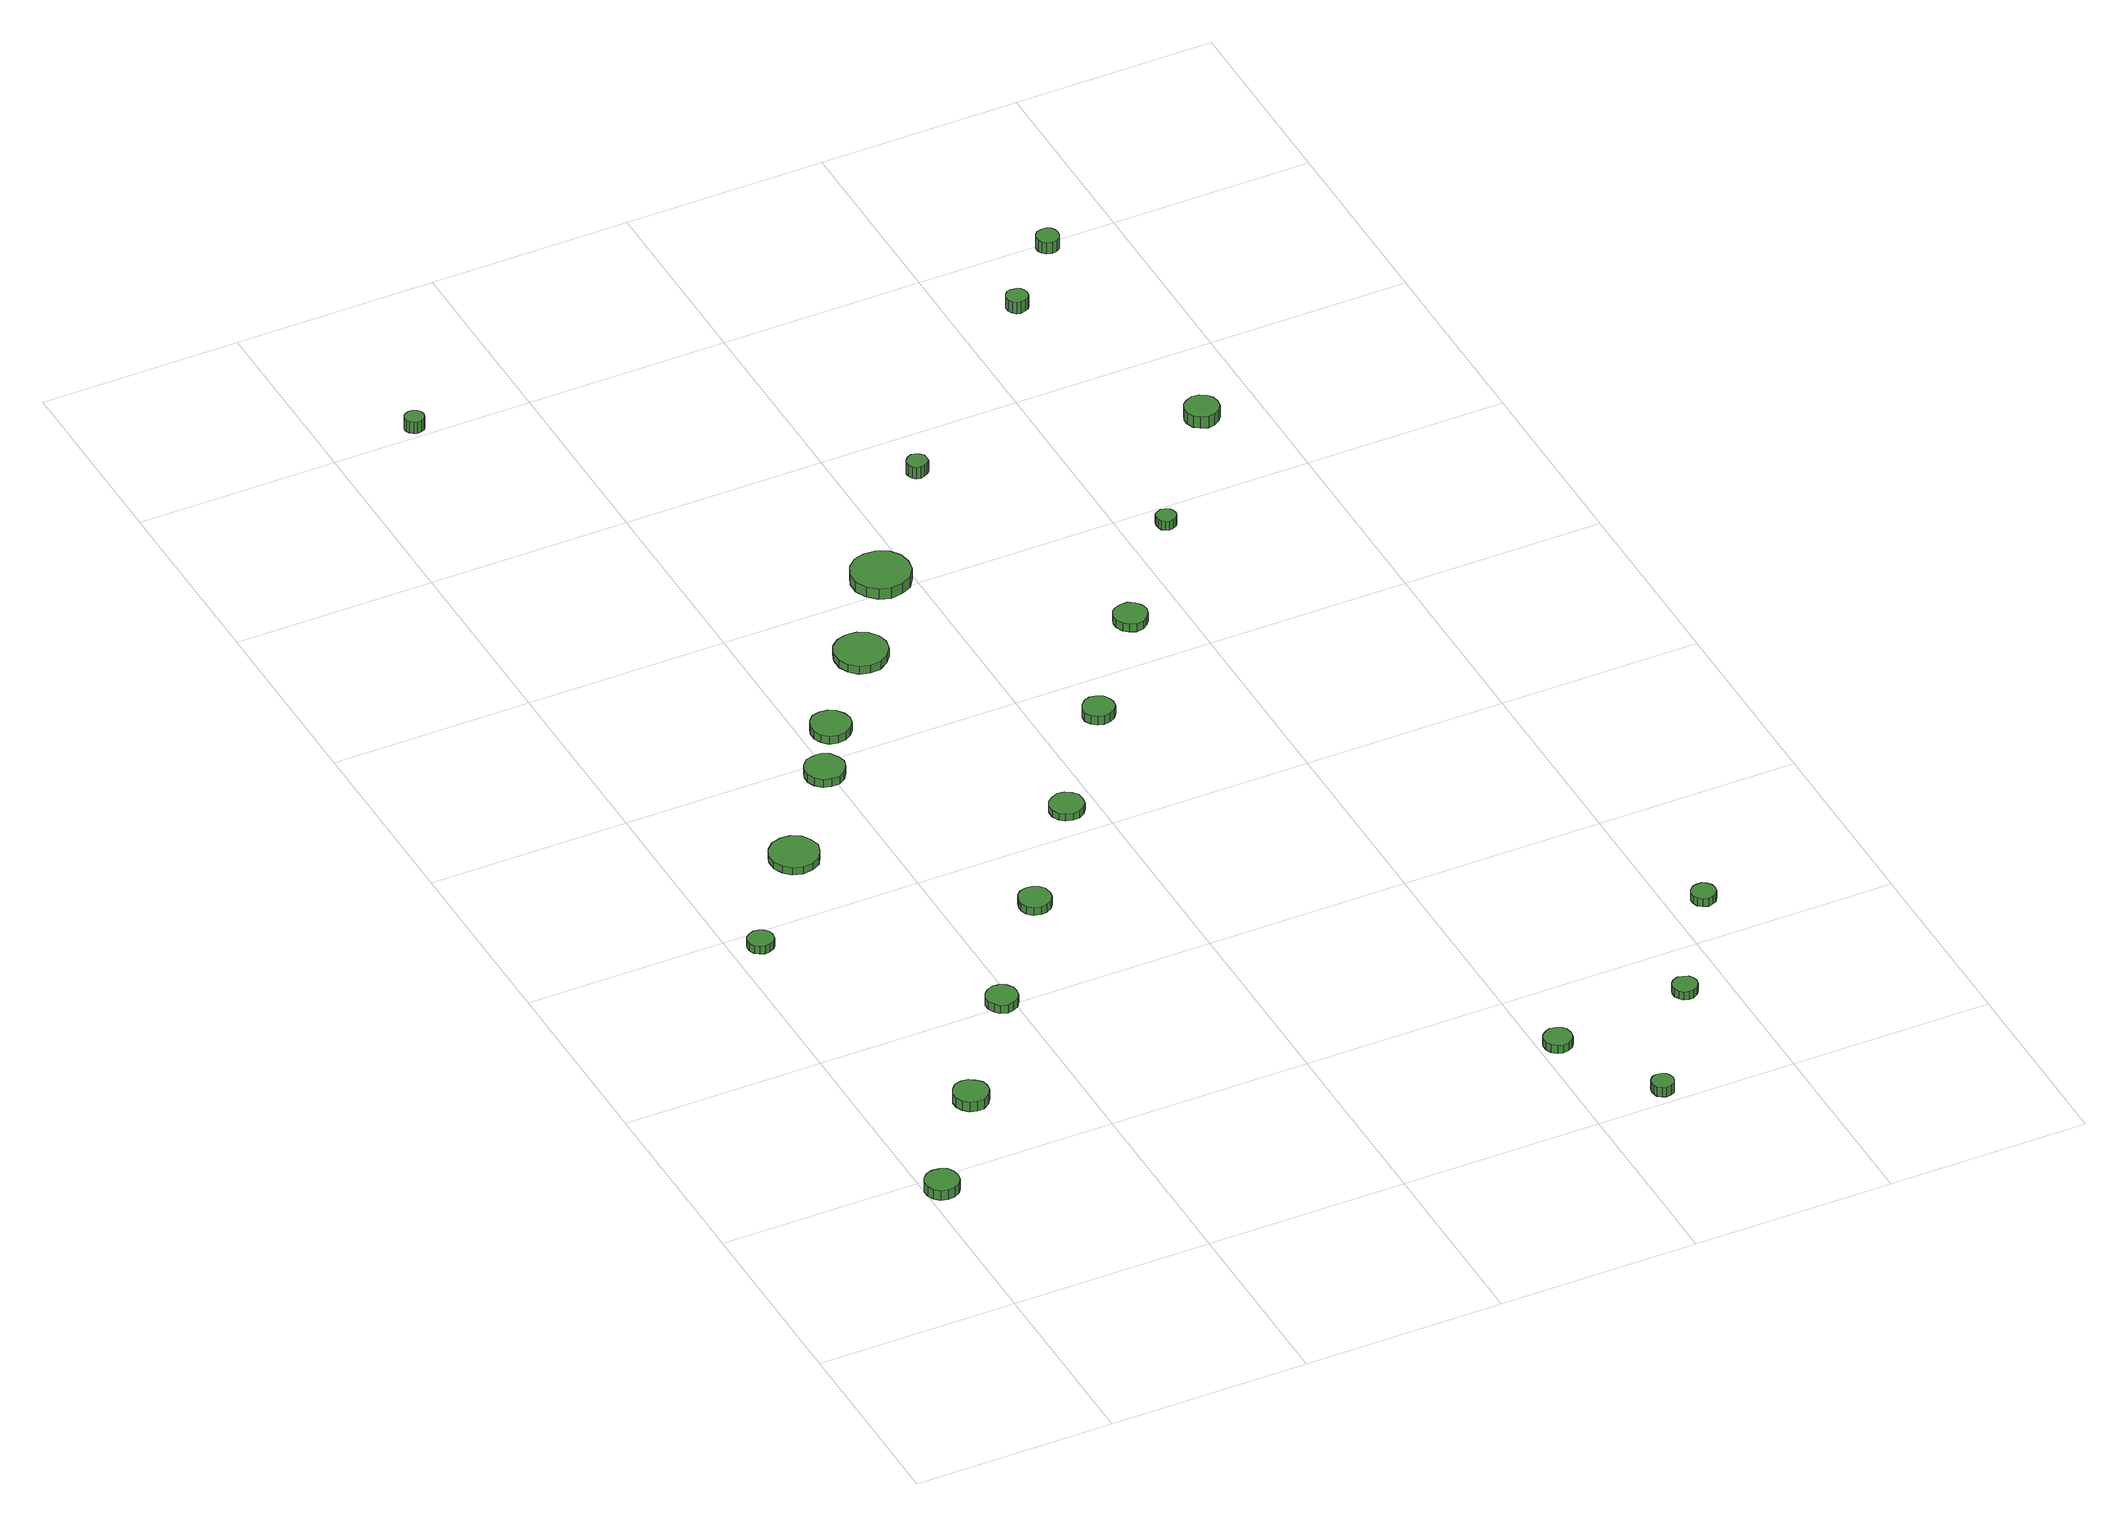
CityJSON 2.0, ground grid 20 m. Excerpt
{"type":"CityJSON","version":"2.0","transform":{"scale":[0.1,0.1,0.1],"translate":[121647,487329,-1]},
"CityObjects":{
"tree1":{"type":"SolitaryVegetationObject","attributes":{"function":"something"},"geometry":[{"type":"MultiSurface","lod":"1","boundaries":[[[0,1,2,3,4,5,6,7,8,9,10,11,12,13,14]],[[15,16,17,18,19,20,21,22,23,24,25,26,27,28,29]],[[0,29,28,1]],[[1,28,27,2]],[[2,27,26,3]],[[3,26,25,4]],[[4,25,24,5]],[[5,24,23,6]],[[6,23,22,7]],[[7,22,21,8]],[[8,21,20,9]],[[9,20,19,10]],[[10,19,18,11]],[[11,18,17,12]],[[12,17,16,13]],[[13,16,15,14]],[[14,15,29,0]]]}]},
"tree2":{"type":"SolitaryVegetationObject","attributes":{"function":"something"},"geometry":[{"type":"MultiSurface","lod":"1","boundaries":[[[30,31,32,33,34,35,36,37,38,39,40,41,42,43,44]],[[45,46,47,48,49,50,51,52,53,54,55,56,57,58,59]],[[30,59,58,31]],[[31,58,57,32]],[[32,57,56,33]],[[33,56,55,34]],[[34,55,54,35]],[[35,54,53,36]],[[36,53,52,37]],[[37,52,51,38]],[[38,51,50,39]],[[39,50,49,40]],[[40,49,48,41]],[[41,48,47,42]],[[42,47,46,43]],[[43,46,45,44]],[[44,45,59,30]]]}]},
"tree3":{"type":"SolitaryVegetationObject","attributes":{"function":"something"},"geometry":[{"type":"MultiSurface","lod":"1","boundaries":[[[60,61,62,63,64,65,66,67,68,69,70,71,72,73,74]],[[75,76,77,78,79,80,81,82,83,84,85,86,87,88,89]],[[60,89,88,61]],[[61,88,87,62]],[[62,87,86,63]],[[63,86,85,64]],[[64,85,84,65]],[[65,84,83,66]],[[66,83,82,67]],[[67,82,81,68]],[[68,81,80,69]],[[69,80,79,70]],[[70,79,78,71]],[[71,78,77,72]],[[72,77,76,73]],[[73,76,75,74]],[[74,75,89,60]]]}]},
"tree4":{"type":"SolitaryVegetationObject","attributes":{"function":"something"},"geometry":[{"type":"MultiSurface","lod":"1","boundaries":[[[90,91,92,93,94,95,96,97,98,99,100,101,102,103,104]],[[105,106,107,108,109,110,111,112,113,114,115,116,117,118,119]],[[90,119,118,91]],[[91,118,117,92]],[[92,117,116,93]],[[93,116,115,94]],[[94,115,114,95]],[[95,114,113,96]],[[96,113,112,97]],[[97,112,111,98]],[[98,111,110,99]],[[99,110,109,100]],[[100,109,108,101]],[[101,108,107,102]],[[102,107,106,103]],[[103,106,105,104]],[[104,105,119,90]]]}]},
"tree5":{"type":"SolitaryVegetationObject","attributes":{"function":"something"},"geometry":[{"type":"MultiSurface","lod":"1","boundaries":[[[120,121,122,123,124,125,126,127,128,129,130,131,132,133,134]],[[135,136,137,138,139,140,141,142,143,144,145,146,147,148,149]],[[120,149,148,121]],[[121,148,147,122]],[[122,147,146,123]],[[123,146,145,124]],[[124,145,144,125]],[[125,144,143,126]],[[126,143,142,127]],[[127,142,141,128]],[[128,141,140,129]],[[129,140,139,130]],[[130,139,138,131]],[[131,138,137,132]],[[132,137,136,133]],[[133,136,135,134]],[[134,135,149,120]]]}]},
"tree6":{"type":"SolitaryVegetationObject","attributes":{"function":"something"},"geometry":[{"type":"MultiSurface","lod":"1","boundaries":[[[150,151,152,153,154,155,156,157,158,159,160,161,162,163,164]],[[165,166,167,168,169,170,171,172,173,174,175,176,177,178,179]],[[150,179,178,151]],[[151,178,177,152]],[[152,177,176,153]],[[153,176,175,154]],[[154,175,174,155]],[[155,174,173,156]],[[156,173,172,157]],[[157,172,171,158]],[[158,171,170,159]],[[159,170,169,160]],[[160,169,168,161]],[[161,168,167,162]],[[162,167,166,163]],[[163,166,165,164]],[[164,165,179,150]]]}]},
"tree7":{"type":"SolitaryVegetationObject","attributes":{"function":"something"},"geometry":[{"type":"MultiSurface","lod":"1","boundaries":[[[180,181,182,183,184,185,186,187,188,189,190,191,192,193,194]],[[195,196,197,198,199,200,201,202,203,204,205,206,207,208,209]],[[180,209,208,181]],[[181,208,207,182]],[[182,207,206,183]],[[183,206,205,184]],[[184,205,204,185]],[[185,204,203,186]],[[186,203,202,187]],[[187,202,201,188]],[[188,201,200,189]],[[189,200,199,190]],[[190,199,198,191]],[[191,198,197,192]],[[192,197,196,193]],[[193,196,195,194]],[[194,195,209,180]]]}]},
"tree8":{"type":"SolitaryVegetationObject","attributes":{"function":"something"},"geometry":[{"type":"MultiSurface","lod":"1","boundaries":[[[210,211,212,213,214,215,216,217,218,219,220,221,222,223,224]],[[225,226,227,228,229,230,231,232,233,234,235,236,237,238,239]],[[210,239,238,211]],[[211,238,237,212]],[[212,237,236,213]],[[213,236,235,214]],[[214,235,234,215]],[[215,234,233,216]],[[216,233,232,217]],[[217,232,231,218]],[[218,231,230,219]],[[219,230,229,220]],[[220,229,228,221]],[[221,228,227,222]],[[222,227,226,223]],[[223,226,225,224]],[[224,225,239,210]]]}]},
"tree9":{"type":"SolitaryVegetationObject","attributes":{"function":"something"},"geometry":[{"type":"MultiSurface","lod":"1","boundaries":[[[240,241,242,243,244,245,246,247,248,249,250,251,252,253,254]],[[255,256,257,258,259,260,261,262,263,264,265,266,267,268,269]],[[240,269,268,241]],[[241,268,267,242]],[[242,267,266,243]],[[243,266,265,244]],[[244,265,264,245]],[[245,264,263,246]],[[246,263,262,247]],[[247,262,261,248]],[[248,261,260,249]],[[249,260,259,250]],[[250,259,258,251]],[[251,258,257,252]],[[252,257,256,253]],[[253,256,255,254]],[[254,255,269,240]]]}]},
"tree10":{"type":"SolitaryVegetationObject","attributes":{"function":"something"},"geometry":[{"type":"MultiSurface","lod":"1","boundaries":[[[270,271,272,273,274,275,276,277,278,279,280,281,282,283,284]],[[285,286,287,288,289,290,291,292,293,294,295,296,297,298,299]],[[270,299,298,271]],[[271,298,297,272]],[[272,297,296,273]],[[273,296,295,274]],[[274,295,294,275]],[[275,294,293,276]],[[276,293,292,277]],[[277,292,291,278]],[[278,291,290,279]],[[279,290,289,280]],[[280,289,288,281]],[[281,288,287,282]],[[282,287,286,283]],[[283,286,285,284]],[[284,285,299,270]]]}]},
"tree11":{"type":"SolitaryVegetationObject","attributes":{"function":"something"},"geometry":[{"type":"MultiSurface","lod":"1","boundaries":[[[300,301,302,303,304,305,306,307,308,309,310,311,312,313,314]],[[315,316,317,318,319,320,321,322,323,324,325,326,327,328,329]],[[300,329,328,301]],[[301,328,327,302]],[[302,327,326,303]],[[303,326,325,304]],[[304,325,324,305]],[[305,324,323,306]],[[306,323,322,307]],[[307,322,321,308]],[[308,321,320,309]],[[309,320,319,310]],[[310,319,318,311]],[[311,318,317,312]],[[312,317,316,313]],[[313,316,315,314]],[[314,315,329,300]]]}]},
"tree12":{"type":"SolitaryVegetationObject","attributes":{"function":"something"},"geometry":[{"type":"MultiSurface","lod":"1","boundaries":[[[330,331,332,333,334,335,336,337,338,339,340,341,342,343,344]],[[345,346,347,348,349,350,351,352,353,354,355,356,357,358,359]],[[330,359,358,331]],[[331,358,357,332]],[[332,357,356,333]],[[333,356,355,334]],[[334,355,354,335]],[[335,354,353,336]],[[336,353,352,337]],[[337,352,351,338]],[[338,351,350,339]],[[339,350,349,340]],[[340,349,348,341]],[[341,348,347,342]],[[342,347,346,343]],[[343,346,345,344]],[[344,345,359,330]]]}]},
"tree13":{"type":"SolitaryVegetationObject","attributes":{"function":"something"},"geometry":[{"type":"MultiSurface","lod":"1","boundaries":[[[360,361,362,363,364,365,366,367,368,369,370,371,372,373,374]],[[375,376,377,378,379,380,381,382,383,384,385,386,387,388,389]],[[360,389,388,361]],[[361,388,387,362]],[[362,387,386,363]],[[363,386,385,364]],[[364,385,384,365]],[[365,384,383,366]],[[366,383,382,367]],[[367,382,381,368]],[[368,381,380,369]],[[369,380,379,370]],[[370,379,378,371]],[[371,378,377,372]],[[372,377,376,373]],[[373,376,375,374]],[[374,375,389,360]]]}]},
"tree14":{"type":"SolitaryVegetationObject","attributes":{"function":"something"},"geometry":[{"type":"MultiSurface","lod":"1","boundaries":[[[390,391,392,393,394,395,396,397,398,399,400,401,402,403,404]],[[405,406,407,408,409,410,411,412,413,414,415,416,417,418,419]],[[390,419,418,391]],[[391,418,417,392]],[[392,417,416,393]],[[393,416,415,394]],[[394,415,414,395]],[[395,414,413,396]],[[396,413,412,397]],[[397,412,411,398]],[[398,411,410,399]],[[399,410,409,400]],[[400,409,408,401]],[[401,408,407,402]],[[402,407,406,403]],[[403,406,405,404]],[[404,405,419,390]]]}]},
"tree15":{"type":"SolitaryVegetationObject","attributes":{"function":"something"},"geometry":[{"type":"MultiSurface","lod":"1","boundaries":[[[420,421,422,423,424,425,426,427,428,429,430,431,432,433,434]],[[435,436,437,438,439,440,441,442,443,444,445,446,447,448,449]],[[420,449,448,421]],[[421,448,447,422]],[[422,447,446,423]],[[423,446,445,424]],[[424,445,444,425]],[[425,444,443,426]],[[426,443,442,427]],[[427,442,441,428]],[[428,441,440,429]],[[429,440,439,430]],[[430,439,438,431]],[[431,438,437,432]],[[432,437,436,433]],[[433,436,435,434]],[[434,435,449,420]]]}]},
"tree16":{"type":"SolitaryVegetationObject","attributes":{"function":"something"},"geometry":[{"type":"MultiSurface","lod":"1","boundaries":[[[450,451,452,453,454,455,456,457,458,459,460,461,462,463,464]],[[465,466,467,468,469,470,471,472,473,474,475,476,477,478,479]],[[450,479,478,451]],[[451,478,477,452]],[[452,477,476,453]],[[453,476,475,454]],[[454,475,474,455]],[[455,474,473,456]],[[456,473,472,457]],[[457,472,471,458]],[[458,471,470,459]],[[459,470,469,460]],[[460,469,468,461]],[[461,468,467,462]],[[462,467,466,463]],[[463,466,465,464]],[[464,465,479,450]]]}]},
"tree17":{"type":"SolitaryVegetationObject","attributes":{"function":"something"},"geometry":[{"type":"MultiSurface","lod":"1","boundaries":[[[480,481,482,483,484,485,486,487,488,489,490,491,492,493,494]],[[495,496,497,498,499,500,501,502,503,504,505,506,507,508,509]],[[480,509,508,481]],[[481,508,507,482]],[[482,507,506,483]],[[483,506,505,484]],[[484,505,504,485]],[[485,504,503,486]],[[486,503,502,487]],[[487,502,501,488]],[[488,501,500,489]],[[489,500,499,490]],[[490,499,498,491]],[[491,498,497,492]],[[492,497,496,493]],[[493,496,495,494]],[[494,495,509,480]]]}]},
"tree18":{"type":"SolitaryVegetationObject","attributes":{"function":"something"},"geometry":[{"type":"MultiSurface","lod":"1","boundaries":[[[510,511,512,513,514,515,516,517,518,519,520,521,522,523,524]],[[525,526,527,528,529,530,531,532,533,534,535,536,537,538,539]],[[510,539,538,511]],[[511,538,537,512]],[[512,537,536,513]],[[513,536,535,514]],[[514,535,534,515]],[[515,534,533,516]],[[516,533,532,517]],[[517,532,531,518]],[[518,531,530,519]],[[519,530,529,520]],[[520,529,528,521]],[[521,528,527,522]],[[522,527,526,523]],[[523,526,525,524]],[[524,525,539,510]]]}]},
"tree19":{"type":"SolitaryVegetationObject","attributes":{"function":"something"},"geometry":[{"type":"MultiSurface","lod":"1","boundaries":[[[540,541,542,543,544,545,546,547,548,549,550,551,552,553,554]],[[555,556,557,558,559,560,561,562,563,564,565,566,567,568,569]],[[540,569,568,541]],[[541,568,567,542]],[[542,567,566,543]],[[543,566,565,544]],[[544,565,564,545]],[[545,564,563,546]],[[546,563,562,547]],[[547,562,561,548]],[[548,561,560,549]],[[549,560,559,550]],[[550,559,558,551]],[[551,558,557,552]],[[552,557,556,553]],[[553,556,555,554]],[[554,555,569,540]]]}]},
"tree20":{"type":"SolitaryVegetationObject","attributes":{"function":"something"},"geometry":[{"type":"MultiSurface","lod":"1","boundaries":[[[570,571,572,573,574,575,576,577,578,579,580,581,582,583,584]],[[585,586,587,588,589,590,591,592,593,594,595,596,597,598,599]],[[570,599,598,571]],[[571,598,597,572]],[[572,597,596,573]],[[573,596,595,574]],[[574,595,594,575]],[[575,594,593,576]],[[576,593,592,577]],[[577,592,591,578]],[[578,591,590,579]],[[579,590,589,580]],[[580,589,588,581]],[[581,588,587,582]],[[582,587,586,583]],[[583,586,585,584]],[[584,585,599,570]]]}]},
"tree21":{"type":"SolitaryVegetationObject","attributes":{"function":"something"},"geometry":[{"type":"MultiSurface","lod":"1","boundaries":[[[600,601,602,603,604,605,606,607,608,609,610,611,612,613,614]],[[615,616,617,618,619,620,621,622,623,624,625,626,627,628,629]],[[600,629,628,601]],[[601,628,627,602]],[[602,627,626,603]],[[603,626,625,604]],[[604,625,624,605]],[[605,624,623,606]],[[606,623,622,607]],[[607,622,621,608]],[[608,621,620,609]],[[609,620,619,610]],[[610,619,618,611]],[[611,618,617,612]],[[612,617,616,613]],[[613,616,615,614]],[[614,615,629,600]]]}]},
"tree22":{"type":"SolitaryVegetationObject","attributes":{"function":"something"},"geometry":[{"type":"MultiSurface","lod":"1","boundaries":[[[630,631,632,633,634,635,636,637,638,639,640,641,642,643,644]],[[645,646,647,648,649,650,651,652,653,654,655,656,657,658,659]],[[630,659,658,631]],[[631,658,657,632]],[[632,657,656,633]],[[633,656,655,634]],[[634,655,654,635]],[[635,654,653,636]],[[636,653,652,637]],[[637,652,651,638]],[[638,651,650,639]],[[639,650,649,640]],[[640,649,648,641]],[[641,648,647,642]],[[642,647,646,643]],[[643,646,645,644]],[[644,645,659,630]]]}]},
"tree23":{"type":"SolitaryVegetationObject","attributes":{"function":"something"},"geometry":[{"type":"MultiSurface","lod":"1","boundaries":[[[660,661,662,663,664,665,666,667,668,669,670,671,672,673,674]],[[675,676,677,678,679,680,681,682,683,684,685,686,687,688,689]],[[660,689,688,661]],[[661,688,687,662]],[[662,687,686,663]],[[663,686,685,664]],[[664,685,684,665]],[[665,684,683,666]],[[666,683,682,667]],[[667,682,681,668]],[[668,681,680,669]],[[669,680,679,670]],[[670,679,678,671]],[[671,678,677,672]],[[672,677,676,673]],[[673,676,675,674]],[[674,675,689,660]]]}]}
},
"vertices":[
[33,183,17],[32,189,17],[28,195,17],[22,198,17],[15,199,17],[8,197,17],[3,192,17],[0,186,17],[0,179,17],[3,173,17],[8,168,17],[15,166,17],[22,167,17],[28,170,17],[32,176,17],[32,176,6],[28,170,6],[22,167,6],[15,166,6],[8,168,6],[3,173,6],[0,179,6],[0,186,6],[3,192,6],[8,197,6],[15,199,6],[22,198,6],[28,195,6],[32,189,6],[33,183,6],
[116,288,18],[115,295,18],[110,300,18],[104,304,18],[97,305,18],[90,303,18],[85,298,18],[82,291,18],[82,284,18],[85,278,18],[90,273,18],[97,271,18],[104,271,18],[110,275,18],[115,281,18],[115,281,7],[110,275,7],[104,271,7],[97,271,7],[90,273,7],[85,278,7],[82,284,7],[82,291,7],[85,298,7],[90,303,7],[97,305,7],[104,304,7],[110,300,7],[115,295,7],[116,288,7],
[40,578,18],[39,583,18],[36,587,18],[31,589,18],[26,590,18],[21,588,18],[17,585,18],[15,580,18],[15,575,18],[17,570,18],[21,567,18],[26,565,18],[31,566,18],[36,568,18],[39,572,18],[39,572,9],[36,568,9],[31,566,9],[26,565,9],[21,567,9],[17,570,9],[15,575,9],[15,580,9],[17,585,9],[21,588,9],[26,590,9],[31,589,9],[36,587,9],[39,583,9],[40,578,9],
[204,404,17],[203,410,17],[199,416,17],[193,419,17],[187,420,17],[180,417,17],[176,413,17],[173,407,17],[173,401,17],[176,395,17],[180,390,17],[187,388,17],[193,389,17],[199,392,17],[203,398,17],[203,398,8],[199,392,8],[193,389,8],[187,388,8],[180,390,8],[176,395,8],[173,401,8],[173,407,8],[176,413,8],[180,417,8],[187,420,8],[193,419,8],[199,416,8],[203,410,8],[204,404,8],
[137,679,18],[134,689,18],[129,697,18],[120,702,18],[110,703,18],[100,700,18],[93,693,18],[89,684,18],[89,674,18],[93,665,18],[100,658,18],[110,655,18],[120,656,18],[129,661,18],[134,670,18],[134,670,10],[129,661,10],[120,656,10],[110,655,10],[100,658,10],[93,665,10],[89,674,10],[89,684,10],[93,693,10],[100,700,10],[110,703,10],[120,702,10],[129,697,10],[134,689,10],[137,679,10],
[214,780,18],[212,788,18],[207,795,18],[200,799,18],[192,799,18],[184,797,18],[178,791,18],[175,784,18],[175,776,18],[178,769,18],[184,763,18],[192,761,18],[200,761,18],[207,765,18],[212,772,18],[212,772,9],[207,765,9],[200,761,9],[192,761,9],[184,763,9],[178,769,9],[175,776,9],[175,784,9],[178,791,9],[184,797,9],[192,799,9],[200,799,9],[207,795,9],[212,788,9],[214,780,9],
[296,520,18],[295,527,18],[291,532,18],[285,535,18],[279,536,18],[272,534,18],[267,529,18],[265,523,18],[265,517,18],[267,511,18],[272,506,18],[279,504,18],[285,505,18],[291,508,18],[295,514,18],[295,514,9],[291,508,9],[285,505,9],[279,504,9],[272,506,9],[267,511,9],[265,517,9],[265,523,9],[267,529,9],[272,534,9],[279,536,9],[285,535,9],[291,532,9],[295,527,9],[296,520,9],
[248,835,18],[246,843,18],[241,850,18],[234,854,18],[226,855,18],[218,853,18],[212,847,18],[209,840,18],[209,831,18],[212,824,18],[218,818,18],[226,816,18],[234,817,18],[241,821,18],[246,827,18],[246,827,9],[241,821,9],[234,817,9],[226,816,9],[218,818,9],[212,824,9],[209,831,9],[209,840,9],[212,847,9],[218,853,9],[226,855,9],[234,854,9],[241,850,9],[246,843,9],[248,835,9],
[95,1407,25],[94,1411,25],[92,1414,25],[88,1416,25],[84,1416,25],[81,1415,25],[78,1413,25],[76,1409,25],[76,1405,25],[78,1402,25],[81,1399,25],[84,1398,25],[88,1398,25],[92,1400,25],[94,1403,25],[94,1403,12],[92,1400,12],[88,1398,12],[84,1398,12],[81,1399,12],[78,1402,12],[76,1405,12],[76,1409,12],[78,1413,12],[81,1415,12],[84,1416,12],[88,1416,12],[92,1414,12],[94,1411,12],[95,1407,12],
[386,633,17],[385,640,17],[381,645,17],[375,649,17],[368,650,17],[361,647,17],[356,643,17],[353,637,17],[353,630,17],[356,623,17],[361,619,17],[368,617,17],[375,617,17],[381,621,17],[385,626,17],[385,626,9],[381,621,9],[375,617,9],[368,617,9],[361,619,9],[356,623,9],[353,630,9],[353,637,9],[356,643,9],[361,647,9],[368,650,9],[375,649,9],[381,645,9],[385,640,9],[386,633,9],
[328,922,18],[326,932,18],[319,941,18],[310,946,18],[299,947,18],[289,944,18],[281,937,18],[277,927,18],[277,916,18],[281,907,18],[289,899,18],[299,896,18],[310,897,18],[319,903,18],[326,911,18],[326,911,9],[319,903,9],[310,897,9],[299,896,9],[289,899,9],[281,907,9],[277,916,9],[277,927,9],[281,937,9],[289,944,9],[299,947,9],[310,946,9],[319,941,9],[326,932,9],[328,922,9],
[633,123,15],[632,129,15],[629,133,15],[624,136,15],[618,137,15],[613,135,15],[608,131,15],[606,126,15],[606,120,15],[608,115,15],[613,111,15],[618,109,15],[624,110,15],[629,113,15],[632,117,15],[632,117,6],[629,113,6],[624,110,6],[618,109,6],[613,111,6],[608,115,6],[606,120,6],[606,126,6],[608,131,6],[613,135,6],[618,137,6],[624,136,6],[629,133,6],[632,129,6],[633,123,6],
[398,1016,21],[396,1028,21],[389,1037,21],[378,1043,21],[366,1044,21],[355,1041,21],[346,1033,21],[341,1022,21],[341,1010,21],[346,999,21],[355,991,21],[366,987,21],[378,989,21],[389,994,21],[396,1004,21],[396,1004,9],[389,994,9],[378,989,9],[366,987,9],[355,991,9],[346,999,9],[341,1010,9],[341,1022,9],[346,1033,9],[355,1041,9],[366,1044,9],[378,1043,9],[389,1037,9],[396,1028,9],[398,1016,9],
[686,19,17],[685,23,17],[683,27,17],[679,29,17],[674,30,17],[670,29,17],[666,25,17],[665,21,17],[665,17,17],[666,13,17],[670,10,17],[674,8,17],[679,9,17],[683,11,17],[685,15,17],[685,15,6],[683,11,6],[679,9,6],[674,8,6],[670,10,6],[666,13,6],[665,17,6],[665,21,6],[666,25,6],[670,29,6],[674,30,6],[679,29,6],[683,27,6],[685,23,6],[686,19,6],
[475,748,18],[474,754,18],[470,760,18],[464,763,18],[458,764,18],[452,762,18],[447,757,18],[444,751,18],[444,745,18],[447,739,18],[452,735,18],[458,733,18],[464,734,18],[470,737,18],[474,742,18],[474,742,8],[470,737,8],[464,734,8],[458,733,8],[452,735,8],[447,739,8],[444,745,8],[444,751,8],[447,757,8],[452,762,8],[458,764,8],[464,763,8],[470,760,8],[474,754,8],[475,748,8],
[771,141,15],[770,146,15],[767,150,15],[762,152,15],[757,153,15],[752,151,15],[749,148,15],[747,143,15],[747,138,15],[749,134,15],[752,130,15],[757,129,15],[762,129,15],[767,132,15],[770,136,15],[770,136,6],[767,132,6],[762,129,6],[757,129,6],[752,130,6],[749,134,6],[747,138,6],[747,143,6],[749,148,6],[752,151,6],[757,153,6],[762,152,6],[767,150,6],[770,146,6],[771,141,6],
[565,860,17],[563,867,17],[559,872,17],[553,876,17],[546,876,17],[540,874,17],[535,870,17],[532,863,17],[532,857,17],[535,850,17],[540,846,17],[546,843,17],[553,844,17],[559,848,17],[563,853,17],[563,853,8],[559,848,8],[553,844,8],[546,843,8],[540,846,8],[535,850,8],[532,857,8],[532,863,8],[535,870,8],[540,874,8],[546,876,8],[553,876,8],[559,872,8],[563,867,8],[565,860,8],
[481,1145,22],[481,1150,22],[478,1153,22],[474,1155,22],[470,1156,22],[466,1154,22],[463,1151,22],[461,1147,22],[461,1143,22],[463,1139,22],[466,1136,22],[470,1135,22],[474,1136,22],[478,1138,22],[481,1141,22],[481,1141,9],[478,1138,9],[474,1136,9],[470,1135,9],[466,1136,9],[463,1139,9],[461,1143,9],[461,1147,9],[463,1151,9],[466,1154,9],[470,1156,9],[474,1155,9],[478,1153,9],[481,1150,9],[481,1145,9],
[848,257,15],[847,262,15],[844,266,15],[840,269,15],[835,269,15],[830,268,15],[826,264,15],[824,260,15],[824,255,15],[826,250,15],[830,247,15],[835,245,15],[840,246,15],[844,248,15],[847,252,15],[847,252,6],[844,248,6],[840,246,6],[835,245,6],[830,247,6],[826,250,6],[824,255,6],[824,260,6],[826,264,6],[830,268,6],[835,269,6],[840,269,6],[844,266,6],[847,262,6],[848,257,6],
[652,975,18],[651,979,18],[649,982,18],[645,984,18],[641,985,18],[637,983,18],[634,981,18],[633,977,18],[633,973,18],[634,969,18],[637,967,18],[641,965,18],[645,966,18],[649,968,18],[651,971,18],[651,971,8],[649,968,8],[645,966,8],[641,965,8],[637,967,8],[634,969,8],[633,973,8],[633,977,8],[634,981,8],[637,983,8],[641,985,8],[645,984,8],[649,982,8],[651,979,8],[652,975,8],
[670,1317,29],[669,1321,29],[667,1324,29],[663,1326,29],[658,1327,29],[654,1326,29],[651,1323,29],[649,1319,29],[649,1314,29],[651,1310,29],[654,1307,29],[658,1306,29],[663,1307,29],[667,1309,29],[669,1312,29],[669,1312,16],[667,1309,16],[663,1307,16],[658,1306,16],[654,1307,16],[651,1310,16],[649,1314,16],[649,1319,16],[651,1323,16],[654,1326,16],[658,1327,16],[663,1326,16],[667,1324,16],[669,1321,16],[670,1317,16],
[757,1099,24],[756,1106,24],[752,1111,24],[746,1115,24],[739,1116,24],[732,1113,24],[727,1109,24],[724,1102,24],[724,1096,24],[727,1089,24],[732,1085,24],[739,1082,24],[746,1083,24],[752,1087,24],[756,1092,24],[756,1092,11],[752,1087,11],[746,1083,11],[739,1082,11],[732,1085,11],[727,1089,11],[724,1096,11],[724,1102,11],[727,1109,11],[732,1113,11],[739,1116,11],[746,1115,11],[752,1111,11],[756,1106,11],[757,1099,11],
[737,1387,26],[736,1392,26],[734,1396,26],[730,1398,26],[725,1398,26],[720,1397,26],[717,1394,26],[715,1390,26],[715,1385,26],[717,1381,26],[720,1378,26],[725,1376,26],[730,1377,26],[734,1379,26],[736,1383,26],[736,1383,13],[734,1379,13],[730,1377,13],[725,1376,13],[720,1378,13],[717,1381,13],[715,1385,13],[715,1390,13],[717,1394,13],[720,1397,13],[725,1398,13],[730,1398,13],[734,1396,13],[736,1392,13],[737,1387,13]
]}
